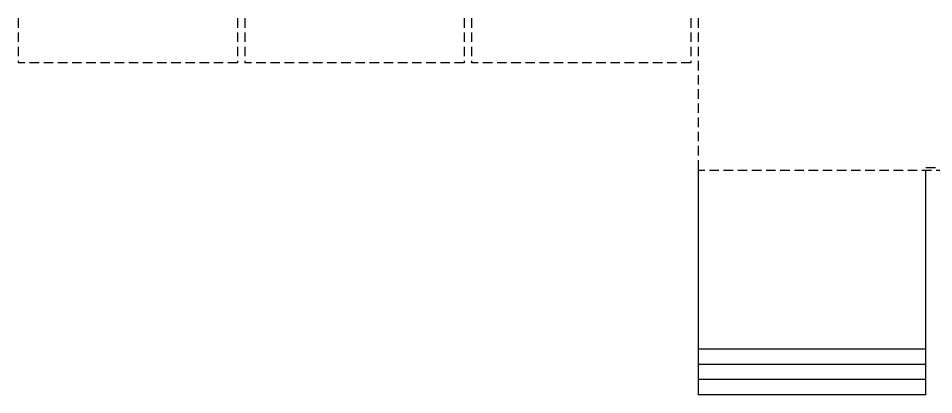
# Model space of a CAD drawing. Header units: millimetres. Extents: x 4436 to 4619, y 1272 to 1428.
# Drawn here: x 4548 to 4572.23, y 1283.72 to 1293.67 of the extents above; entities that cross this region are included whole.
import ezdxf

# ---------------------------------------------------------------- set-up
doc = ezdxf.new("R2010")
doc.units = ezdxf.units.MM
doc.linetypes.add('HIDDEN', pattern=[0.375, 0.25, -0.125])
doc.layers.add('PISO', color=1, linetype='Continuous')
doc.layers.add('PROJ', color=1, linetype='HIDDEN')

msp = doc.modelspace()

# ---------------------------------------------------------------- linework, layer by layer
at = {"layer": 'PISO', "linetype": 'Continuous'}
for p, q in [((4566.00441, 1289.65345), (4566.00441, 1283.72345)), ((4572.02441, 1283.72345), (4572.02441, 1289.65345)), ((4572.02441, 1284.92345), (4566.00441, 1284.92345)), ((4572.02441, 1284.52345), (4566.00441, 1284.52345)), ((4572.02441, 1284.12345), (4566.00441, 1284.12345)), ((4572.02441, 1283.72345), (4566.00441, 1283.72345))]:
    msp.add_line(p, q, dxfattribs=at)
at = {"layer": 'PROJ', "linetype": 'HIDDEN'}
for p, q in [((4548.00441, 1293.67345), (4548.00441, 1292.49845)), ((4553.80441, 1293.67345), (4553.80441, 1292.49845)), ((4554.00441, 1293.67345), (4554.00441, 1292.49845)), ((4559.80441, 1293.67345), (4559.80441, 1292.49845)), ((4560.00441, 1293.67345), (4560.00441, 1292.49845)), ((4565.80441, 1293.67345), (4565.80441, 1292.49845)), ((4553.80441, 1292.49845), (4548.00441, 1292.49845)), ((4559.80441, 1292.49845), (4554.00441, 1292.49845)), ((4565.80441, 1292.49845), (4560.00441, 1292.49845))]:
    msp.add_line(p, q, dxfattribs=at)
at = {"layer": 'PROJ'}
for p, q in [((4566.00441, 1293.67345), (4566.00441, 1289.65345)), ((4589.42459, 1289.65345), (4566.00441, 1289.65345)), ((4573.02927, 1289.72345), (4572.02441, 1289.72345))]:
    msp.add_line(p, q, dxfattribs=at)

doc.saveas('drawing.dxf')
